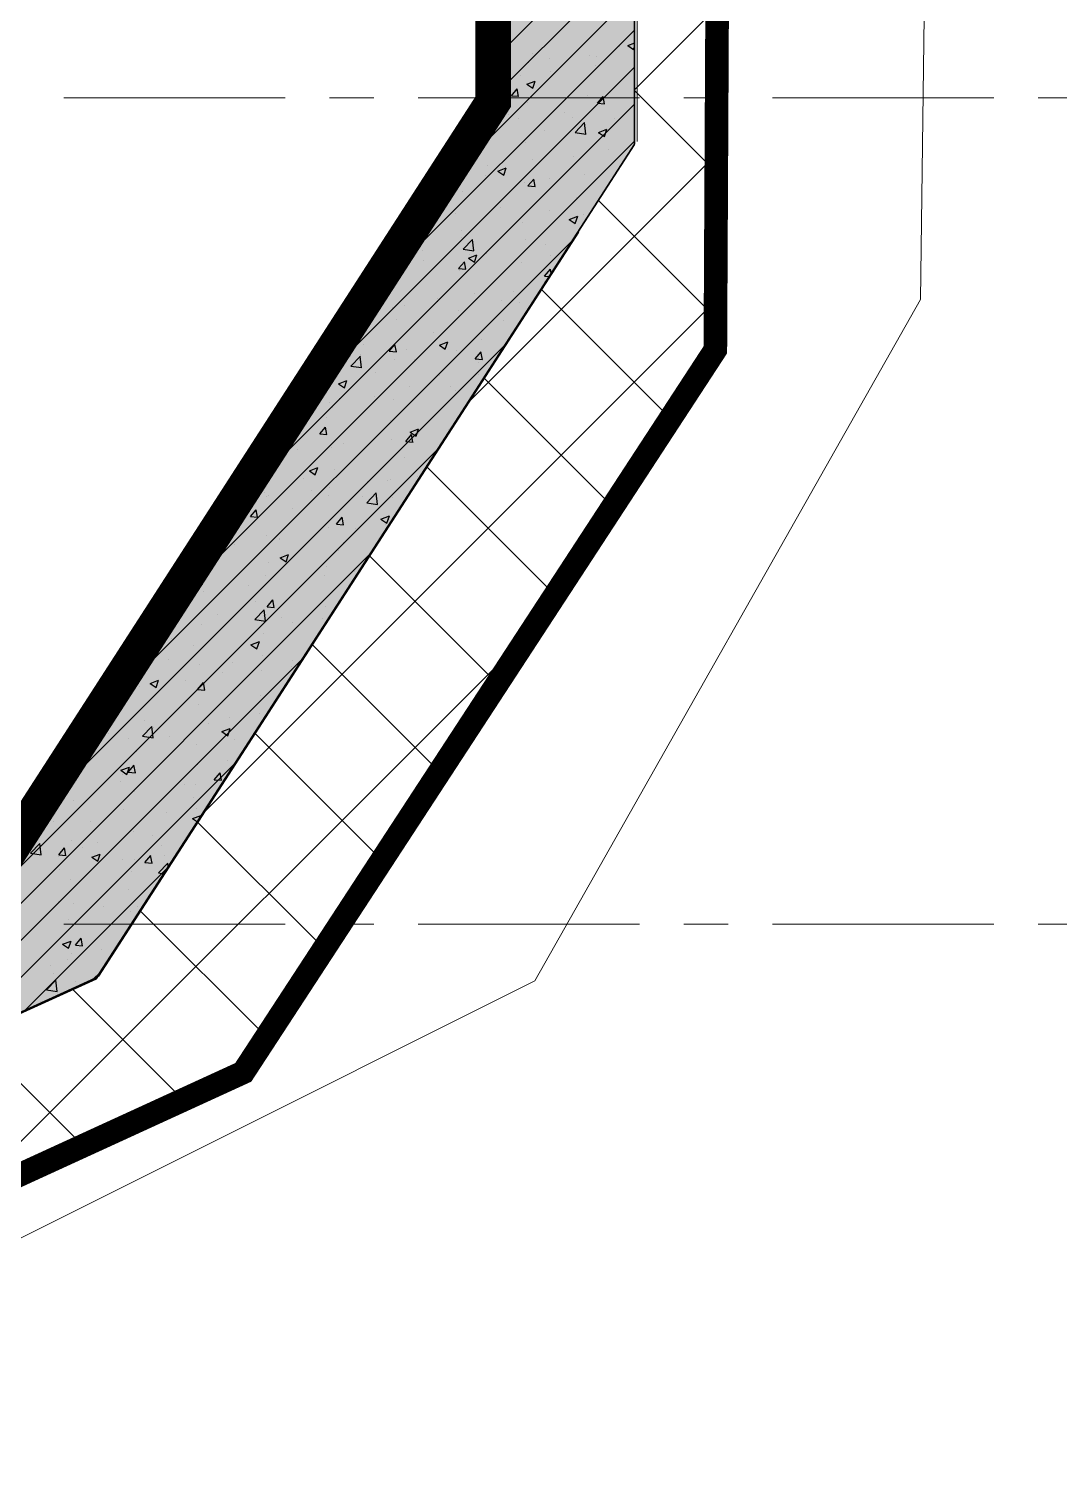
# Model space of a CAD drawing. Header units: millimetres. Extents: x -346728 to 1320345, y -537202 to -385966.
# Drawn here: x 457794 to 466522, y -473542 to -461355 of the extents above; entities that cross this region are included whole.
import ezdxf
from ezdxf.xclip import XClip

# ---------------------------------------------------------------- set-up
doc = ezdxf.new("R2010")
doc.units = ezdxf.units.MM
doc.header["$LTSCALE"] = 100
doc.header["$XCLIPFRAME"] = 2
for name, pattern in [('DASHED2', [0.375, 0.25, -0.125]), ('HIDDEN', [9.525, 6.35, -3.175]), ('X1326_GLB$0$CENTER', [2, 1.25, -0.25, 0.25, -0.25])]:
    doc.linetypes.add(name, pattern=pattern)
for name, color, linetype, lineweight in [('0 T TEXT', 7, 'Continuous', 13), ('L.DUONG', 234, 'Continuous', 15), ('LINE', 7, 'Continuous', 13), ('X1326_GLB$0$A-tim', 8, 'X1326_GLB$0$CENTER', 9)]:
    doc.layers.add(name, color=color, linetype=linetype, lineweight=lineweight)
for name, color, linetype in [('DM', 8, 'Continuous'), ('hach', 253, 'Continuous'), ('W2', 4, 'Continuous'), ('XR_1326_csPL$0$hach', 253, 'Continuous'), ('XR_1326_csPL$0$W2', 4, 'Continuous')]:
    doc.layers.add(name, color=color, linetype=linetype)
doc.linetypes.add('FENCELINE2', pattern='A,0.25,-0.1,[132,ltypeshp.shx,S=0.1,R=0,X=-0.1,Y=0],-0.1,1', length=1.45)

# ---------------------------------------------------------------- blocks, each defined once
blk = doc.blocks.new('LVL-KHUNGTEN')
blk.add_lwpolyline([(61072.9, 41092.8), (119123.5, 41092.8), (119123.5, 61.9), (61072.9, 61.9)], close=True)
blk = doc.blocks.new('mb duong hh')
at = {"layer": '0 T TEXT', "color": 8, "linetype": 'DASHED2', "ltscale": 300}
blk.add_lwpolyline([(75940, 34596), (80501, 41668), (80491, 88861), (75484, 93868), (-20031, 93860), (-33610, 75885), (-26182, 55955), (-6300, 2612), (0, 0)], close=True, dxfattribs=at)
at = {"layer": 'LINE', "color": 252, "lineweight": 9}
blk.add_lwpolyline([(46995, 21406), (48214, 19209), (55528, 22490), (79633, 34556), (82900, 40330), (83008, 48620), (83152, 58204), (83577, 88420), (83093, 88629)], dxfattribs=at)
blk = doc.blocks.new('MB HANG RAO TAM')
h = blk.add_hatch()
h.set_pattern_fill('ANSI37', color=8, scale=7000, style=0)
h.set_pattern_definition([(45, (527887.4, 631399.9), (-618.7184, 618.7184), []), (135, (527887.4, 631399.9), (-618.7184, -618.7184), [])])
h.paths.add_polyline_path([(89794, 74797), (94796, 69797), (94804, 22611), (90246, 15544), (52523, -1634), (34324, -9922), (14325, -19029), (8025, -16417), (-19267, 56832), (-5688, 74797), (41806, 74797), (65797, 74797)], flags=16)
h.paths.add_polyline_path([(-17293, 40146), (-15160, 40938), (-12777, 34516), (-15127, 33730), (-10493, 20001), (4784, -19373), (12548, -21453), (91490, 14752), (95488, 20874), (95620, 46027), (95770, 74597), (91825, 78101), (52350, 76926), (14008, 75822), (-9259, 75871), (-23844, 71027), (-24251, 60760)])
at = {"layer": 'L.DUONG', "color": 94, "linetype": 'FENCELINE2', "ltscale": 25, "const_width": 200, "elevation": 7850}
blk.add_lwpolyline([(13898, 75822), (14369, 75824), (20809, 75968), (32497, 76335), (48850, 76822), (75776, 77623), (91825, 78101), (95770, 74597), (95712, 63657), (95684, 58344), (95610, 44235), (95553, 33268), (95488, 20874), (91490, 14752), (75806, 7559), (49624, -4449), (26632, -14994), (12548, -21453), (4784, -19373), (0, -7161), (-6626, 9890)], dxfattribs=at)
at = {"layer": 'XR_1326_csPL$0$W2', "color": 7, "ltscale": 0.5, "elevation": 0}
blk.add_lwpolyline([(8025, -16417), (14325, -19029), (90246, 15544), (94804, 22611), (94796, 69797), (89794, 74797), (-5688, 74797), (-19267, 56832)], close=True, dxfattribs=at)

msp = doc.modelspace()

# ---------------------------------------------------------------- hatches: boundary and pattern name
at = {"layer": 'hach'}
h = msp.add_hatch(dxfattribs=at)
h.set_pattern_fill('ANSI31', color=256, scale=70)
h.set_pattern_definition([(45, (342151.22, -508591.22), (-157.15448, 157.15448), [])])
h.paths.add_polyline_path([(362433.4, -410142.2), (348853.9, -428107.5), (376146.7, -501359), (382446.8, -503970.9), (458369.1, -469396.6), (462927.9, -462329.4), (462919.8, -415142.7), (457917.8, -410142.2)])
h.paths.add_polyline_path([(363030.6, -411342.2), (350208.3, -428305.7), (377088.8, -500450.6), (382424.3, -502662.6), (457551.5, -468450.4), (461727.8, -461976.1), (461719.7, -415639.4), (457420.9, -411342.2)], flags=16)
h = msp.add_hatch(dxfattribs=at)
h.set_pattern_fill('AR-CONC', color=256, scale=4)
h.set_pattern_definition([(50, (342151.2, -508591.2), (728.7387, -63.7563), [76.2, -838.2]), (355, (342151.2, -508591.2), (-140.9737, 764.2274), [60.96, -670.5623]), (100.45144, (342211.95, -508596.54), (587.765, 700.471), [64.76, -712.361]), (46.1842, (342151.2, -508388), (1084.316, -168.1693), [114.3, -1257.3]), (96.63556, (342241.6, -508402), (949.6165, 989.7045), [97.14, -1068.5424]), (351.18415, (342151.2, -508388), (949.6165, 989.7045), [91.44, -1005.839]), (21, (342252.8, -508438.8), (606.4576, -409.0608), [76.2, -838.2]), (326, (342252.8, -508438.8), (247.208, 736.752), [60.96, -670.56]), (71.45144, (342303.36, -508472.9), (853.6657, 327.691), [64.76, -712.3598]), (37.5, (342151.22, -508591.22), (12.3544, 338.22016), [0, -662.432, 0, -680.72, 0, -673.1]), (7.5, (342151.22, -508591.22), (267.27865, 400.7223), [0, -388.112, 0, -647.192, 0, -256.54]), (327.5, (341924.65, -508591.22), (542.3624, -22.91498), [0, -254, 0, -792.48, 0, -1051.56]), (317.5, (341823.05, -508591.2), (592.5167, 101.706), [0, -330.2, 0, -526.288, 0, -746.76])])
h.paths.add_polyline_path([(362433.4, -410142.2), (348853.9, -428107.5), (376146.7, -501359), (382446.8, -503970.9), (458369.1, -469396.6), (462927.9, -462329.4), (462919.8, -415142.7), (457917.8, -410142.2)])
h.paths.add_polyline_path([(363030.6, -411342.2), (350208.3, -428305.7), (377088.8, -500450.6), (382424.3, -502662.6), (457551.5, -468450.4), (461727.8, -461976.1), (461719.7, -415639.4), (457420.9, -411342.2)], flags=16)

# ---------------------------------------------------------------- linework, layer by layer
at = {"layer": 'W2', "ltscale": 0.5, "elevation": -1404.9}
for points in [[(362433.4, -410142.2), (348853.9, -428107.5), (376146.7, -501359), (382446.8, -503970.9), (458369.1, -469396.6), (462927.9, -462329.4), (462919.6, -415142.1), (457917.8, -410142.2)], [(363030.6, -411342.2), (350208.3, -428305.7), (377088.8, -500450.6), (382424.3, -502662.6), (457551.5, -468450.4), (461727.8, -461976.1), (461719.7, -415639.4), (457420.9, -411342.2)]]:
    msp.add_lwpolyline(points, close=True, dxfattribs=at)
at = {"layer": 'X1326_GLB$0$A-tim', "ltscale": 15}
for p, q in [((341092.1, -461941.6, -1404.9), (475778.7, -461941.6, -1404.9)), ((341092.1, -468941.8, -1404.9), (475778.7, -468941.8, -1404.9))]:
    msp.add_line(p, q, dxfattribs=at)
at = {"layer": 'XR_1326_csPL$0$hach', "color": 250}
for p, q in [((461727.7, -461620.1, -1404.9), (462927.5, -460420.3, -1404.9)), ((461727.8, -461934.3, -1404.9), (462927.6, -460734.5, -1404.9)), ((461232.5, -462744, -1404.9), (462927.7, -461048.8, -1404.9)), ((460661.2, -463629.5, -1404.9), (462927.7, -461363, -1404.9)), ((462798.3, -461506, -1404.9), (462798.3, -461506, -1404.9)), ((462866.9, -461497.5, -1404.9), (462927.7, -461474.2, -1404.9)), ((462866.9, -461497.6, -1404.9), (462917.4, -461531.7, -1404.9)), ((462917.4, -461531.7, -1404.9), (462927.7, -461501, -1404.9)), ((462028.3, -461643.7, -1404.9), (462028.3, -461643.7, -1404.9)), ((462058.6, -461566.1, -1404.9), (462058.6, -461566.1, -1404.9)), ((462205.8, -461607.7, -1404.9), (462205.8, -461607.7, -1404.9)), ((462541.5, -461578.7, -1404.9), (462541.5, -461578.7, -1404.9)), ((462601, -461589, -1404.9), (462601, -461589, -1404.9)), ((460090, -464515.1, -1404.9), (462927.8, -461677.3, -1404.9)), ((461955.8, -461748.2, -1404.9), (461955.8, -461748.2, -1404.9)), ((462210.1, -461714.7, -1404.9), (462210.1, -461714.7, -1404.9)), ((462594.9, -461664.1, -1404.9), (462594.9, -461664.1, -1404.9)), ((461881.4, -461922.3, -1404.9), (461930.4, -461864, -1404.9)), ((461941.9, -461927.7, -1404.9), (461930.2, -461864, -1404.9)), ((462013.2, -461825.3, -1404.9), (462063.8, -461859.4, -1404.9)), ((462013.3, -461825.2, -1404.9), (462084.4, -461797.9, -1404.9)), ((462063.8, -461859.4, -1404.9), (462084.4, -461798, -1404.9)), ((459518.8, -465400.6, -1404.9), (462927.8, -461991.5, -1404.9)), ((461881.4, -461922.3, -1404.9), (461942.2, -461927.6, -1404.9)), ((462015.9, -461982, -1404.9), (462015.9, -461982, -1404.9)), ((462529.1, -461916.9, -1404.9), (462529.1, -461916.9, -1404.9)), ((462610.2, -461986.1, -1404.9), (462659.2, -461927.7, -1404.9)), ((462610.2, -461986.1, -1404.9), (462670.9, -461991.4, -1404.9)), ((462670.7, -461991.4, -1404.9), (462658.9, -461927.8, -1404.9)), ((461860.7, -462085.3, -1404.9), (461860.7, -462085.3, -1404.9)), ((461942.8, -462115.5, -1404.9), (461942.8, -462115.5, -1404.9)), ((462327.6, -462064.8, -1404.9), (462327.6, -462064.8, -1404.9)), ((462403.1, -462108.2, -1404.9), (462403.1, -462108.2, -1404.9)), ((462756.4, -462112.2, -1404.9), (462756.4, -462112.2, -1404.9)), ((461688.5, -462149, -1404.9), (461688.5, -462149, -1404.9)), ((462075, -462221.8, -1404.9), (462075, -462221.8, -1404.9)), ((462163.8, -462213.9, -1404.9), (462163.8, -462213.9, -1404.9)), ((462422.6, -462233.2, -1404.9), (462501.8, -462150.7, -1404.9)), ((462422.6, -462233.1, -1404.9), (462513, -462247.1, -1404.9)), ((462513, -462247.2, -1404.9), (462501.7, -462150.7, -1404.9)), ((462516.8, -462255.1, -1404.9), (462516.8, -462255.1, -1404.9)), ((462617.3, -462244.7, -1404.9), (462617.3, -462244.7, -1404.9)), ((462619.7, -462234.3, -1404.9), (462690.9, -462207, -1404.9)), ((462619.7, -462234.4, -1404.9), (462670.2, -462268.5, -1404.9)), ((462670.2, -462268.5, -1404.9), (462690.8, -462207.1, -1404.9)), ((458947.5, -466286.2, -1404.9), (462927.9, -462305.8, -1404.9)), ((461571.3, -462315.6, -1404.9), (461571.3, -462315.6, -1404.9)), ((462003.6, -462320.2, -1404.9), (462003.6, -462320.2, -1404.9)), ((461481.9, -462391.7, -1404.9), (461481.9, -462391.7, -1404.9)), ((462060.3, -462465.5, -1404.9), (462060.3, -462465.5, -1404.9)), ((462407.3, -462437, -1404.9), (462407.3, -462437, -1404.9)), ((462702, -462381.1, -1404.9), (462702, -462381.1, -1404.9)), ((461354.2, -462628.2, -1404.9), (461343.7, -462571.5, -1404.9)), ((461421.2, -462549.7, -1404.9), (461421.2, -462549.7, -1404.9)), ((461658.6, -462601.7, -1404.9), (461658.6, -462601.7, -1404.9)), ((461675.5, -462516.2, -1404.9), (461675.5, -462516.2, -1404.9)), ((461766, -462562.1, -1404.9), (461816.6, -462596.2, -1404.9)), ((461766.1, -462562, -1404.9), (461837.2, -462534.7, -1404.9)), ((461814.8, -462538.7, -1404.9), (461814.8, -462538.7, -1404.9)), ((461816.6, -462596.2, -1404.9), (461837.2, -462534.8, -1404.9)), ((462504.4, -462593.4, -1404.9), (462504.4, -462593.4, -1404.9)), ((461309.7, -462624.2, -1404.9), (461354.4, -462628.1, -1404.9)), ((461469.6, -462729.9, -1404.9), (461469.6, -462729.9, -1404.9)), ((461991.2, -462658.4, -1404.9), (461991.2, -462658.4, -1404.9)), ((462022.4, -462686.6, -1404.9), (462071.4, -462628.2, -1404.9)), ((462022.4, -462686.6, -1404.9), (462083.1, -462691.9, -1404.9)), ((462082.9, -462691.9, -1404.9), (462071.2, -462628.2, -1404.9)), ((462201, -462624.7, -1404.9), (462201, -462624.7, -1404.9)), ((462434.7, -462781.8, -1404.9), (462434.7, -462781.8, -1404.9)), ((461153.9, -462950.4, -1404.9), (461153.9, -462950.4, -1404.9)), ((461408.3, -462916.9, -1404.9), (461408.3, -462916.9, -1404.9)), ((461793.1, -462866.3, -1404.9), (461793.1, -462866.3, -1404.9)), ((462202.8, -462894.2, -1404.9), (462202.8, -462894.2, -1404.9)), ((462372.5, -462971.1, -1404.9), (462443.6, -462943.7, -1404.9)), ((462372.5, -462971.1, -1404.9), (462423, -463005.2, -1404.9)), ((462423, -463005.2, -1404.9), (462443.6, -462943.8, -1404.9)), ((462492.1, -462931.6, -1404.9), (462492.1, -462931.6, -1404.9)), ((461017.8, -463097.7, -1404.9), (461017.8, -463097.7, -1404.9)), ((461457.2, -463068.2, -1404.9), (461457.2, -463068.2, -1404.9)), ((461610.3, -462995.9, -1404.9), (461610.3, -462995.9, -1404.9)), ((461978.9, -462996.6, -1404.9), (461978.9, -462996.6, -1404.9)), ((458376.3, -467171.7, -1404.9), (462399.6, -463148.4, -1404.9)), ((461460.8, -463120.9, -1404.9), (461460.8, -463120.9, -1404.9)), ((461473, -463222.9, -1404.9), (461552.2, -463140.4, -1404.9)), ((461473, -463222.8, -1404.9), (461563.4, -463236.8, -1404.9)), ((461563.3, -463236.9, -1404.9), (461552.1, -463140.4, -1404.9)), ((462003.1, -463143.8, -1404.9), (462003.1, -463143.8, -1404.9)), ((462167.4, -463182.5, -1404.9), (462167.4, -463182.5, -1404.9)), ((460886.6, -463351.1, -1404.9), (460886.6, -463351.1, -1404.9)), ((461132.6, -463234.5, -1404.9), (461132.6, -463234.5, -1404.9)), ((461141, -463317.6, -1404.9), (461141, -463317.6, -1404.9)), ((461434.7, -463387, -1404.9), (461483.6, -463328.7, -1404.9)), ((461495.1, -463392.4, -1404.9), (461483.4, -463328.7, -1404.9)), ((461518.8, -463298.7, -1404.9), (461590, -463271.4, -1404.9)), ((461518.8, -463298.8, -1404.9), (461569.3, -463332.9, -1404.9)), ((461525.8, -463267, -1404.9), (461525.8, -463267, -1404.9)), ((461569.3, -463332.9, -1404.9), (461589.9, -463271.5, -1404.9)), ((461675, -463257.4, -1404.9), (461675, -463257.4, -1404.9)), ((461966.5, -463334.8, -1404.9), (461966.5, -463334.8, -1404.9)), ((462217.3, -463280.3, -1404.9), (462217.3, -463280.3, -1404.9)), ((461434.7, -463387, -1404.9), (461495.4, -463392.3, -1404.9)), ((461444.9, -463406.4, -1404.9), (461444.9, -463406.4, -1404.9)), ((462163.4, -463450.8, -1404.9), (462212.4, -463392.4, -1404.9)), ((462163.4, -463450.8, -1404.9), (462202.3, -463454.2, -1404.9)), ((462218.8, -463428.6, -1404.9), (462212.1, -463392.5, -1404.9)), ((460917.2, -463482.5, -1404.9), (460917.2, -463482.5, -1404.9)), ((461900.2, -463583.2, -1404.9), (461900.2, -463583.2, -1404.9)), ((462160.9, -463500.5, -1404.9), (462160.9, -463500.5, -1404.9)), ((460665.1, -463626.5, -1404.9), (460715.7, -463660.6, -1404.9)), ((460665.2, -463626.4, -1404.9), (460736.3, -463599.1, -1404.9)), ((460715.7, -463660.6, -1404.9), (460736.3, -463599.2, -1404.9)), ((460716.3, -463614.4, -1404.9), (460716.3, -463614.4, -1404.9)), ((460975.8, -463703.9, -1404.9), (460975.8, -463703.9, -1404.9)), ((461258.5, -463667.7, -1404.9), (461258.5, -463667.7, -1404.9)), ((461258.6, -463637.4, -1404.9), (461258.6, -463637.4, -1404.9)), ((461568.3, -463602.2, -1404.9), (461568.3, -463602.2, -1404.9)), ((461801, -463660.3, -1404.9), (461801, -463660.3, -1404.9)), ((461954.2, -463673.1, -1404.9), (461954.2, -463673.1, -1404.9)), ((460619.4, -463751.8, -1404.9), (460619.4, -463751.8, -1404.9)), ((460873.7, -463718.4, -1404.9), (460873.7, -463718.4, -1404.9)), ((460904.8, -463820.8, -1404.9), (460904.8, -463820.8, -1404.9)), ((461432.5, -463744.6, -1404.9), (461432.5, -463744.6, -1404.9)), ((461811.8, -463825.2, -1404.9), (461811.8, -463825.2, -1404.9)), ((461219.3, -463926.9, -1404.9), (461219.3, -463926.9, -1404.9)), ((457805, -468057.2, -1404.9), (461828.4, -464033.9, -1404.9)), ((460626.8, -464028.6, -1404.9), (460626.8, -464028.6, -1404.9)), ((460846.9, -464087.5, -1404.9), (460895.9, -464029.1, -1404.9)), ((460907.4, -464092.9, -1404.9), (460895.6, -464029.2, -1404.9)), ((460991.2, -464068.4, -1404.9), (460991.2, -464068.4, -1404.9)), ((461271.6, -464035.5, -1404.9), (461342.8, -464008.2, -1404.9)), ((461271.6, -464035.6, -1404.9), (461322.1, -464069.7, -1404.9)), ((461322.1, -464069.7, -1404.9), (461342.7, -464008.3, -1404.9)), ((461420.2, -464082.8, -1404.9), (461420.2, -464082.8, -1404.9)), ((461632.9, -463983.9, -1404.9), (461632.9, -463983.9, -1404.9)), ((460352.1, -464152.6, -1404.9), (460352.1, -464152.6, -1404.9)), ((460518.4, -464133.6, -1404.9), (460518.4, -464133.6, -1404.9)), ((460523.4, -464212.6, -1404.9), (460602.6, -464130.1, -1404.9)), ((460613.7, -464226.6, -1404.9), (460602.5, -464130.1, -1404.9)), ((460606.4, -464119.1, -1404.9), (460606.4, -464119.1, -1404.9)), ((460846.9, -464087.5, -1404.9), (460907.6, -464092.8, -1404.9)), ((460892.5, -464159, -1404.9), (460892.5, -464159, -1404.9)), ((461060.8, -464156.5, -1404.9), (461060.8, -464156.5, -1404.9)), ((461575.6, -464151.3, -1404.9), (461624.6, -464092.9, -1404.9)), ((461575.6, -464151.3, -1404.9), (461636.4, -464156.6, -1404.9)), ((461603.1, -464179.4, -1404.9), (461603.1, -464179.4, -1404.9)), ((461636.1, -464156.6, -1404.9), (461624.4, -464092.9, -1404.9)), ((460379.3, -464224, -1404.9), (460379.3, -464224, -1404.9)), ((460523.4, -464212.5, -1404.9), (460613.7, -464226.5, -1404.9)), ((460732.6, -464270.1, -1404.9), (460732.6, -464270.1, -1404.9)), ((461275, -464293, -1404.9), (461275, -464293, -1404.9)), ((461607.3, -464282.5, -1404.9), (461607.3, -464282.5, -1404.9)), ((460417.9, -464363.3, -1404.9), (460468.5, -464397.4, -1404.9)), ((460418, -464363.2, -1404.9), (460489.1, -464335.9, -1404.9)), ((460468.5, -464397.4, -1404.9), (460489.1, -464336, -1404.9)), ((461014.8, -464384.2, -1404.9), (461014.8, -464384.2, -1404.9)), ((461365.6, -464384.7, -1404.9), (461365.6, -464384.7, -1404.9)), ((461407.8, -464421, -1404.9), (461407.8, -464421, -1404.9)), ((461619.9, -464351.2, -1404.9), (461619.9, -464351.2, -1404.9)), ((460084.8, -464553.3, -1404.9), (460084.8, -464553.3, -1404.9)), ((460339.2, -464519.8, -1404.9), (460339.2, -464519.8, -1404.9)), ((460366.9, -464562.3, -1404.9), (460366.9, -464562.3, -1404.9)), ((460422.3, -464485.9, -1404.9), (460422.3, -464485.9, -1404.9)), ((460723.9, -464469.1, -1404.9), (460723.9, -464469.1, -1404.9)), ((460880.1, -464497.2, -1404.9), (460880.1, -464497.2, -1404.9)), ((460316.3, -464650.1, -1404.9), (460316.3, -464650.1, -1404.9)), ((460858.6, -464673, -1404.9), (460858.6, -464673, -1404.9)), ((460259.1, -464788, -1404.9), (460308.1, -464729.6, -1404.9)), ((460259.1, -464788, -1404.9), (460319.9, -464793.3, -1404.9)), ((460319.6, -464793.3, -1404.9), (460307.9, -464729.6, -1404.9)), ((460987.9, -464851.7, -1404.9), (461036.8, -464793.4, -1404.9)), ((461024.4, -464772.2, -1404.9), (461095.6, -464744.9, -1404.9)), ((461024.4, -464772.3, -1404.9), (461074.9, -464806.4, -1404.9)), ((461048.4, -464857.1, -1404.9), (461036.6, -464793.4, -1404.9)), ((461074.9, -464806.4, -1404.9), (461095.5, -464745, -1404.9)), ((461098.3, -464785.4, -1404.9), (461098.3, -464785.4, -1404.9)), ((461352.7, -464751.9, -1404.9), (461352.7, -464751.9, -1404.9)), ((461401, -464695.9, -1404.9), (461401, -464695.9, -1404.9)), ((455451.2, -470725.4, -1404.9), (461257.1, -464919.5, -1404.9)), ((460071.9, -464920.5, -1404.9), (460071.9, -464920.5, -1404.9)), ((460354.6, -464900.5, -1404.9), (460354.6, -464900.5, -1404.9)), ((460456.7, -464869.9, -1404.9), (460456.7, -464869.9, -1404.9)), ((460867.7, -464835.4, -1404.9), (460867.7, -464835.4, -1404.9)), ((460987.9, -464851.7, -1404.9), (461048.6, -464857, -1404.9)), ((459817.5, -464954, -1404.9), (459817.5, -464954, -1404.9)), ((459832.9, -464972, -1404.9), (459832.9, -464972, -1404.9)), ((460972.8, -464990.4, -1404.9), (460972.8, -464990.4, -1404.9)), ((460118.4, -465169.2, -1404.9), (460118.4, -465169.2, -1404.9)), ((460170.7, -465100, -1404.9), (460221.3, -465134.1, -1404.9)), ((460170.8, -465099.9, -1404.9), (460241.9, -465072.6, -1404.9)), ((460221.3, -465134.1, -1404.9), (460241.9, -465072.7, -1404.9)), ((460380.3, -465092.1, -1404.9), (460380.3, -465092.1, -1404.9)), ((460855.4, -465173.6, -1404.9), (460855.4, -465173.6, -1404.9)), ((461085.4, -465152.6, -1404.9), (461085.4, -465152.6, -1404.9)), ((459640.1, -465212.5, -1404.9), (459664.1, -465216.2, -1404.9)), ((459664.1, -465216.3, -1404.9), (459660.1, -465181.5, -1404.9)), ((459787.8, -465193.8, -1404.9), (459787.8, -465193.8, -1404.9)), ((459790.3, -465282.8, -1404.9), (459790.3, -465282.8, -1404.9)), ((460189.4, -465270.6, -1404.9), (460189.4, -465270.6, -1404.9)), ((460342.2, -465238.7, -1404.9), (460342.2, -465238.7, -1404.9)), ((460658.1, -465370.5, -1404.9), (460737.3, -465288, -1404.9)), ((460660.8, -465192.1, -1404.9), (460660.8, -465192.1, -1404.9)), ((460748.4, -465384.5, -1404.9), (460737.2, -465288, -1404.9)), ((460831, -465186.1, -1404.9), (460831, -465186.1, -1404.9)), ((459550.3, -465354.7, -1404.9), (459550.3, -465354.7, -1404.9)), ((459804.6, -465321.2, -1404.9), (459804.6, -465321.2, -1404.9)), ((459820.6, -465310.2, -1404.9), (459820.6, -465310.2, -1404.9)), ((460031.2, -465416.9, -1404.9), (460031.2, -465416.9, -1404.9)), ((460332.7, -465305.7, -1404.9), (460332.7, -465305.7, -1404.9)), ((460623.8, -465315.2, -1404.9), (460623.8, -465315.2, -1404.9)), ((460658.1, -465370.4, -1404.9), (460748.4, -465384.4, -1404.9)), ((460875, -465328.6, -1404.9), (460875, -465328.6, -1404.9)), ((459671.4, -465488.4, -1404.9), (459720.3, -465430.1, -1404.9)), ((459671.4, -465488.4, -1404.9), (459732.1, -465493.8, -1404.9)), ((459731.9, -465493.8, -1404.9), (459720.1, -465430.1, -1404.9)), ((460400.1, -465552.2, -1404.9), (460449.1, -465493.8, -1404.9)), ((460460.6, -465557.6, -1404.9), (460448.8, -465493.9, -1404.9)), ((460777.2, -465509, -1404.9), (460848.4, -465481.7, -1404.9)), ((460777.2, -465509.1, -1404.9), (460827.7, -465543.2, -1404.9)), ((460827.7, -465543.2, -1404.9), (460848.3, -465481.8, -1404.9)), ((460843, -465511.9, -1404.9), (460843, -465511.9, -1404.9)), ((459373.9, -465662.8, -1404.9), (459373.9, -465662.8, -1404.9)), ((459808.2, -465648.4, -1404.9), (459808.2, -465648.4, -1404.9)), ((460329.9, -465576.9, -1404.9), (460329.9, -465576.9, -1404.9)), ((460400.1, -465552.2, -1404.9), (460460.8, -465557.5, -1404.9)), ((460563.8, -465586.8, -1404.9), (460563.8, -465586.8, -1404.9)), ((460818.1, -465553.4, -1404.9), (460818.1, -465553.4, -1404.9)), ((459537.3, -465722, -1404.9), (459537.3, -465722, -1404.9)), ((459916.3, -465685.7, -1404.9), (459916.3, -465685.7, -1404.9)), ((459922.1, -465671.3, -1404.9), (459922.1, -465671.3, -1404.9)), ((460419.3, -465772.5, -1404.9), (460419.3, -465772.5, -1404.9)), ((460458.7, -465708.6, -1404.9), (460458.7, -465708.6, -1404.9)), ((456028.4, -470462.5, -1404.9), (460685.9, -465805, -1404.9)), ((459826.7, -465874.2, -1404.9), (459826.7, -465874.2, -1404.9)), ((459923.5, -465836.8, -1404.9), (459974.1, -465870.9, -1404.9)), ((459923.6, -465836.7, -1404.9), (459994.7, -465809.4, -1404.9)), ((459974.1, -465870.9, -1404.9), (459994.7, -465809.5, -1404.9)), ((459234.2, -465975.9, -1404.9), (459234.2, -465975.9, -1404.9)), ((459795.8, -465986.7, -1404.9), (459795.8, -465986.7, -1404.9)), ((460296.5, -465987.6, -1404.9), (460296.5, -465987.6, -1404.9)), ((460317.5, -465915.1, -1404.9), (460317.5, -465915.1, -1404.9)), ((460550.8, -465954.1, -1404.9), (460550.8, -465954.1, -1404.9)), ((459069.9, -466164.4, -1404.9), (459141, -466137.1, -1404.9)), ((459083.6, -466188.9, -1404.9), (459132.6, -466130.5, -1404.9)), ((459120.4, -466198.6, -1404.9), (459141, -466137.2, -1404.9)), ((459144.1, -466194.3, -1404.9), (459132.3, -466130.6, -1404.9)), ((459268.1, -466062.8, -1404.9), (459268.1, -466062.8, -1404.9)), ((459270, -466122.7, -1404.9), (459270, -466122.7, -1404.9)), ((459654.8, -466072, -1404.9), (459654.8, -466072, -1404.9)), ((459069.9, -466164.5, -1404.9), (459120.4, -466198.6, -1404.9)), ((459083.6, -466188.9, -1404.9), (459144.3, -466194.2, -1404.9)), ((459176.1, -466181.9, -1404.9), (459176.1, -466181.9, -1404.9)), ((459718.5, -466204.9, -1404.9), (459718.5, -466204.9, -1404.9)), ((459812.3, -466252.7, -1404.9), (459861.3, -466194.3, -1404.9)), ((459812.3, -466252.7, -1404.9), (459873.1, -466258, -1404.9)), ((459872.8, -466258, -1404.9), (459861.1, -466194.3, -1404.9)), ((460260.8, -466227.8, -1404.9), (460260.8, -466227.8, -1404.9)), ((460305.1, -466253.4, -1404.9), (460305.1, -466253.4, -1404.9)), ((459390.3, -466318.4, -1404.9), (459390.3, -466318.4, -1404.9)), ((459708.5, -466360.2, -1404.9), (459787.6, -466277.7, -1404.9)), ((459708.5, -466360.1, -1404.9), (459798.8, -466374.1, -1404.9)), ((459783.5, -466324.9, -1404.9), (459783.5, -466324.9, -1404.9)), ((459798.8, -466374.2, -1404.9), (459787.6, -466277.7, -1404.9)), ((459932.7, -466341.3, -1404.9), (459932.7, -466341.3, -1404.9)), ((460029.2, -466388.3, -1404.9), (460029.2, -466388.3, -1404.9)), ((460283.6, -466354.8, -1404.9), (460283.6, -466354.8, -1404.9)), ((459255.8, -466401.1, -1404.9), (459255.8, -466401.1, -1404.9)), ((459387.6, -466472.8, -1404.9), (459387.6, -466472.8, -1404.9)), ((459784.8, -466480.4, -1404.9), (459784.8, -466480.4, -1404.9)), ((459002.8, -466523.4, -1404.9), (459002.8, -466523.4, -1404.9)), ((459192.3, -466582.1, -1404.9), (459192.3, -466582.1, -1404.9)), ((459676.3, -466573.4, -1404.9), (459747.5, -466546.1, -1404.9)), ((459676.3, -466573.5, -1404.9), (459726.8, -466607.6, -1404.9)), ((459726.8, -466607.6, -1404.9), (459747.4, -466546.2, -1404.9)), ((456605.5, -470199.7, -1404.9), (460114.6, -466690.6, -1404.9)), ((458974, -466698.4, -1404.9), (458974, -466698.4, -1404.9)), ((459243.4, -466739.3, -1404.9), (459243.4, -466739.3, -1404.9)), ((459516.3, -466721.3, -1404.9), (459516.3, -466721.3, -1404.9)), ((459771.1, -466663.1, -1404.9), (459771.1, -466663.1, -1404.9)), ((460016.3, -466755.5, -1404.9), (460016.3, -466755.5, -1404.9)), ((460028.2, -466703.5, -1404.9), (460028.2, -466703.5, -1404.9)), ((460058.7, -466744.2, -1404.9), (460058.7, -466744.2, -1404.9)), ((458730.3, -466804.3, -1404.9), (458730.3, -466804.3, -1404.9)), ((458822.7, -466901.1, -1404.9), (458893.8, -466873.8, -1404.9)), ((458873.2, -466935.3, -1404.9), (458893.8, -466873.9, -1404.9)), ((459120.3, -466873.5, -1404.9), (459120.3, -466873.5, -1404.9)), ((459435.7, -466805.2, -1404.9), (459435.7, -466805.2, -1404.9)), ((459761.9, -466789, -1404.9), (459761.9, -466789, -1404.9)), ((458555, -466894.6, -1404.9), (458556.6, -466894.7, -1404.9)), ((458556.3, -466894.7, -1404.9), (458556, -466893.1, -1404.9)), ((458735.5, -466924.1, -1404.9), (458735.5, -466924.1, -1404.9)), ((458822.6, -466901.2, -1404.9), (458873.2, -466935.3, -1404.9)), ((458843.2, -466906.9, -1404.9), (458843.2, -466906.9, -1404.9)), ((459224.6, -466953.1, -1404.9), (459273.5, -466894.8, -1404.9)), ((459224.6, -466953.1, -1404.9), (459285.3, -466958.5, -1404.9)), ((459285.1, -466958.5, -1404.9), (459273.3, -466894.8, -1404.9)), ((459758.8, -467001.3, -1404.9), (459758.8, -467001.3, -1404.9)), ((459231.1, -467077.5, -1404.9), (459231.1, -467077.5, -1404.9)), ((458717.9, -467142.5, -1404.9), (458717.9, -467142.5, -1404.9)), ((458776.1, -467217.6, -1404.9), (458776.1, -467217.6, -1404.9)), ((459318.5, -467240.5, -1404.9), (459318.5, -467240.5, -1404.9)), ((459494.7, -467189.7, -1404.9), (459494.7, -467189.7, -1404.9)), ((459749, -467156.2, -1404.9), (459749, -467156.2, -1404.9)), ((458448, -467331.1, -1404.9), (458448, -467331.1, -1404.9)), ((458468.2, -467324.9, -1404.9), (458468.2, -467324.9, -1404.9)), ((458638.7, -467364.1, -1404.9), (458638.7, -467364.1, -1404.9)), ((458758.8, -467349.8, -1404.9), (458849.2, -467363.8, -1404.9)), ((458758.9, -467349.9, -1404.9), (458838, -467267.4, -1404.9)), ((458849.2, -467363.9, -1404.9), (458838, -467267.4, -1404.9)), ((458853, -467274.2, -1404.9), (458853, -467274.2, -1404.9)), ((458990.3, -467354, -1404.9), (458990.3, -467354, -1404.9)), ((459231.2, -467262.4, -1404.9), (459231.2, -467262.4, -1404.9)), ((459429.1, -467310.2, -1404.9), (459500.3, -467282.9, -1404.9)), ((459429.1, -467310.3, -1404.9), (459479.6, -467344.4, -1404.9)), ((459479.6, -467344.4, -1404.9), (459500.2, -467283, -1404.9)), ((458705.5, -467480.8, -1404.9), (458705.5, -467480.8, -1404.9)), ((459218.7, -467415.7, -1404.9), (459218.7, -467415.7, -1404.9)), ((459532.7, -467376.9, -1404.9), (459532.7, -467376.9, -1404.9)), ((457182.6, -469936.9, -1404.9), (459543.4, -467576.1, -1404.9)), ((458183.9, -467552.3, -1404.9), (458183.9, -467552.3, -1404.9)), ((458575.5, -467637.9, -1404.9), (458646.6, -467610.6, -1404.9)), ((458626, -467672.1, -1404.9), (458646.6, -467610.7, -1404.9)), ((458636.8, -467653.6, -1404.9), (458685.8, -467595.2, -1404.9)), ((458697.3, -467659, -1404.9), (458685.5, -467595.3, -1404.9)), ((459227.4, -467590.4, -1404.9), (459227.4, -467590.4, -1404.9)), ((459481.7, -467557, -1404.9), (459481.7, -467557, -1404.9)), ((458031.6, -467711.1, -1404.9), (458031.6, -467711.1, -1404.9)), ((458200.9, -467725.6, -1404.9), (458200.9, -467725.6, -1404.9)), ((458574, -467734, -1404.9), (458574, -467734, -1404.9)), ((458575.4, -467638, -1404.9), (458626, -467672.1, -1404.9)), ((458585.7, -467674.9, -1404.9), (458585.7, -467674.9, -1404.9)), ((458636.8, -467653.6, -1404.9), (458697.5, -467658.9, -1404.9)), ((459365.5, -467717.4, -1404.9), (459414.5, -467659, -1404.9)), ((459365.5, -467717.4, -1404.9), (459426.3, -467722.7, -1404.9)), ((459426, -467722.7, -1404.9), (459414.3, -467659, -1404.9)), ((458693.2, -467819, -1404.9), (458693.2, -467819, -1404.9)), ((459116.3, -467756.9, -1404.9), (459116.3, -467756.9, -1404.9)), ((459206.4, -467753.9, -1404.9), (459206.4, -467753.9, -1404.9)), ((458171.5, -467890.5, -1404.9), (458171.5, -467890.5, -1404.9)), ((458596.8, -467970.3, -1404.9), (458596.8, -467970.3, -1404.9)), ((459189.3, -467868.6, -1404.9), (459189.3, -467868.6, -1404.9)), ((459214.4, -467957.7, -1404.9), (459214.4, -467957.7, -1404.9)), ((458004.3, -468072, -1404.9), (458004.3, -468072, -1404.9)), ((458318.4, -468075.6, -1404.9), (458318.4, -468075.6, -1404.9)), ((458960.1, -467991.2, -1404.9), (458960.1, -467991.2, -1404.9)), ((459181.9, -468047, -1404.9), (459253.1, -468019.6, -1404.9)), ((459181.9, -468047, -1404.9), (459222.1, -468074.2, -1404.9)), ((459194, -468092.2, -1404.9), (459194, -468092.2, -1404.9)), ((459248.5, -468033.4, -1404.9), (459253, -468019.7, -1404.9)), ((457933.6, -468126.3, -1404.9), (457933.6, -468126.3, -1404.9)), ((458680.8, -468157.2, -1404.9), (458680.8, -468157.2, -1404.9)), ((458840.2, -468193.4, -1404.9), (458840.2, -468193.4, -1404.9)), ((457809.2, -468339.5, -1404.9), (457899.6, -468353.5, -1404.9)), ((457809.3, -468339.6, -1404.9), (457888.4, -468257.1, -1404.9)), ((457833.8, -468230.3, -1404.9), (457833.8, -468230.3, -1404.9)), ((457899.6, -468353.6, -1404.9), (457888.4, -468257.1, -1404.9)), ((458049, -468354.1, -1404.9), (458098, -468295.7, -1404.9)), ((458109.5, -468359.4, -1404.9), (458097.8, -468295.8, -1404.9)), ((458159.2, -468228.7, -1404.9), (458159.2, -468228.7, -1404.9)), ((458247.7, -468295.1, -1404.9), (458247.7, -468295.1, -1404.9)), ((458328.3, -468374.6, -1404.9), (458399.4, -468347.3, -1404.9)), ((458376.1, -468253.2, -1404.9), (458376.1, -468253.2, -1404.9)), ((458378.8, -468408.8, -1404.9), (458399.4, -468347.4, -1404.9)), ((458918.5, -468276.1, -1404.9), (458918.5, -468276.1, -1404.9)), ((457759.8, -469674.1, -1404.9), (458972.2, -468461.7, -1404.9)), ((458048, -468366.7, -1404.9), (458048, -468366.7, -1404.9)), ((458049, -468354.1, -1404.9), (458109.8, -468359.4, -1404.9)), ((458328.2, -468374.7, -1404.9), (458378.8, -468408.8, -1404.9)), ((458590.4, -468389.6, -1404.9), (458590.4, -468389.6, -1404.9)), ((458692.8, -468391.9, -1404.9), (458692.8, -468391.9, -1404.9)), ((458777.8, -468417.8, -1404.9), (458826.8, -468359.5, -1404.9)), ((458777.8, -468417.8, -1404.9), (458838.5, -468423.2, -1404.9)), ((458838.3, -468423.2, -1404.9), (458826.5, -468359.5, -1404.9)), ((458893.6, -468507.8, -1404.9), (458972.7, -468425.3, -1404.9)), ((458947.2, -468358.4, -1404.9), (458947.2, -468358.4, -1404.9)), ((458976.2, -468455.5, -1404.9), (458972.7, -468425.3, -1404.9)), ((458051.2, -468476.4, -1404.9), (458051.2, -468476.4, -1404.9)), ((458146.8, -468567, -1404.9), (458146.8, -468567, -1404.9)), ((458668.5, -468495.4, -1404.9), (458668.5, -468495.4, -1404.9)), ((458893.5, -468507.7, -1404.9), (458938, -468514.6, -1404.9)), ((458635.7, -468650.7, -1404.9), (458635.7, -468650.7, -1404.9)), ((458043.2, -468752.4, -1404.9), (458043.2, -468752.4, -1404.9)), ((458174, -468769.6, -1404.9), (458174, -468769.6, -1404.9)), ((458425.5, -468792.6, -1404.9), (458425.5, -468792.6, -1404.9)), ((458656.1, -468833.6, -1404.9), (458656.1, -468833.6, -1404.9)), ((458679.9, -468759.1, -1404.9), (458679.9, -468759.1, -1404.9)), ((458716.4, -468792.5, -1404.9), (458716.4, -468792.5, -1404.9)), ((458134.5, -468905.2, -1404.9), (458134.5, -468905.2, -1404.9)), ((458190, -469118.3, -1404.9), (458239, -469059.9, -1404.9)), ((458250.5, -469123.7, -1404.9), (458238.8, -469060, -1404.9)), ((458081, -469111.5, -1404.9), (458131.6, -469145.6, -1404.9)), ((458081.1, -469111.4, -1404.9), (458152.2, -469084.1, -1404.9)), ((458131.6, -469145.6, -1404.9), (458152.2, -469084.2, -1404.9)), ((458158.3, -469193.3, -1404.9), (458158.3, -469193.3, -1404.9)), ((458190, -469118.3, -1404.9), (458250.7, -469123.6, -1404.9)), ((458412.6, -469159.9, -1404.9), (458412.6, -469159.9, -1404.9)), ((457976.2, -469288.8, -1404.9), (457976.2, -469288.8, -1404.9)), ((458122.1, -469243.4, -1404.9), (458122.1, -469243.4, -1404.9)), ((457944, -469497.5, -1404.9), (458023.1, -469415, -1404.9)), ((458001.3, -469358.6, -1404.9), (458001.3, -469358.6, -1404.9)), ((458034.3, -469511.5, -1404.9), (458023.1, -469415, -1404.9)), ((458190.4, -469425.3, -1404.9), (458190.4, -469425.3, -1404.9)), ((458336.9, -469411.3, -1404.9), (458400.9, -469347.2, -1404.9)), ((457943.9, -469497.4, -1404.9), (458034.3, -469511.4, -1404.9)), ((457891, -469594.1, -1404.9), (457891, -469594.1, -1404.9))]:
    msp.add_line(p, q, dxfattribs=at)
at = {"layer": 'XR_1326_csPL$0$W2', "color": 7, "ltscale": 0.5}
for p, q in [((462927.9, -462329.4, -1404.9), (462919.6, -415142.1, -1404.9)), ((461727.8, -461976.1, -1404.9), (461719.7, -415639.4, -1404.9)), ((457551.5, -468450.4, -1404.9), (461727.8, -461976.1, -1404.9)), ((458369.1, -469396.6, -1404.9), (462927.9, -462329.4, -1404.9)), ((382446.8, -503970.9, -1404.9), (458369.1, -469396.6, -1404.9))]:
    msp.add_line(p, q, dxfattribs=at)

# ---------------------------------------------------------------- block references
at = {"extrusion": (0.00597, -2.28885e-18, 0.999982), "xscale": 3.385207865094198, "yscale": 3.385207865094198, "zscale": 3.385207865094198}
msp.add_blockref('LVL-KHUNGTEN', (112985.2, -525073.6, 1027.7), dxfattribs=at)
ref = msp.add_blockref('mb duong hh', (382446.7, -503978, 0))
XClip(ref).set_block_clipping_path([(-58962.6888090824, -15358.4345334051), (108047.3313388755, 114603.0144500207)])

# ---------------------------------------------------------------- next in the draw order: block references
msp.add_blockref('MB HANG RAO TAM', (368121.2, -484948.9, 0))

# ---------------------------------------------------------------- next in the draw order: linework, layer by layer
at = {"layer": 'DM', "color": 7, "linetype": 'HIDDEN', "const_width": 300, "elevation": -1404.9}
msp.add_lwpolyline([(461719.3, -444604.3), (461727.5, -461973.7), (457551.1, -468448), (402696.6, -493428.3), (402705, -478739.5), (404143.7, -478739.5), (404143.7, -447776.3), (406870.9, -447776.3), (406870.9, -444604.3)], close=True, dxfattribs=at)

doc.saveas('drawing.dxf')
